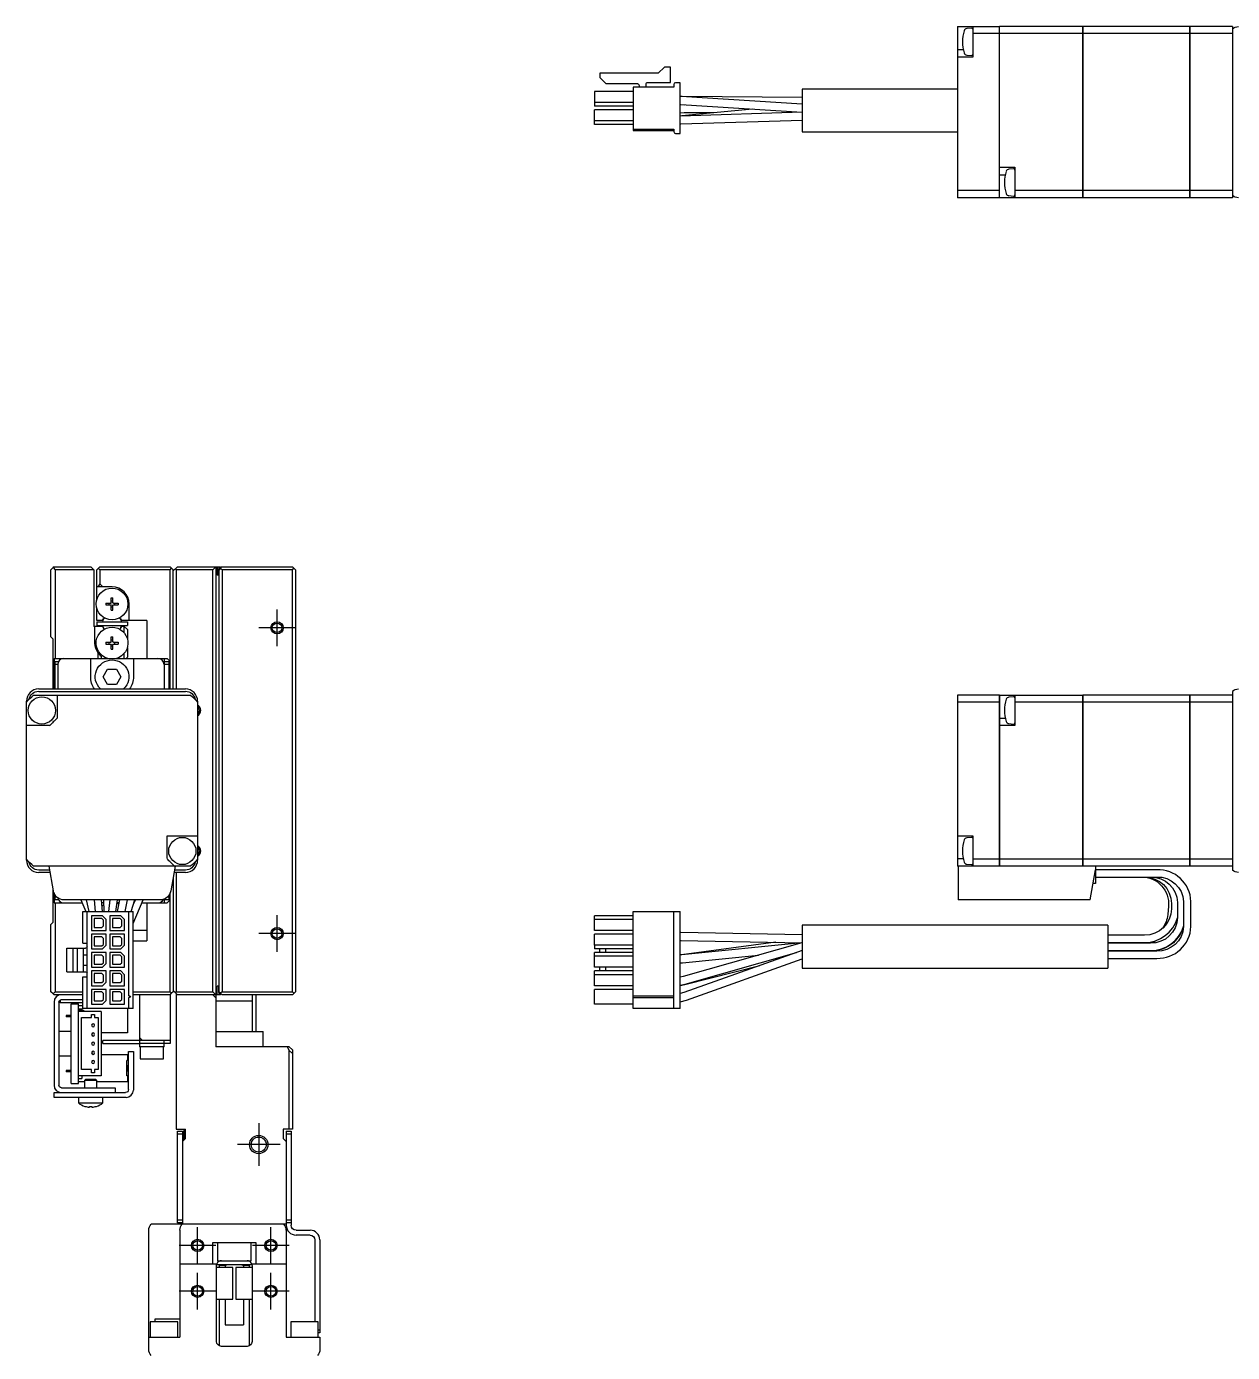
# Model space of a CAD drawing. Extents: x 0 to 727, y -8 to 425.
# Drawn here: x 0 to 197.3, y 208.4 to 425.2 of the extents above; entities that cross this region are included whole.
import ezdxf

# ---------------------------------------------------------------- set-up
doc = ezdxf.new("R2010")
doc.units = 0
doc.header["$LTSCALE"] = 0.5
doc.linetypes.add('CENTER', pattern=[50.8, 31.75, -6.35, 6.35, -6.35])
for name, color, linetype in [('MSM_CENTER', 1, 'CENTER'), ('MSM_CONTINUOUS', 7, 'CONTINUOUS'), ('MSM_NARROW', 5, 'CONTINUOUS')]:
    doc.layers.add(name, color=color, linetype=linetype)

msp = doc.modelspace()

# ---------------------------------------------------------------- linework, layer by layer
at = {"layer": 'MSM_CENTER'}
for p, q in [((41, 323.91), (41, 329.91)), ((44, 326.91), (38, 326.91)), ((41, 273.91), (41, 279.91)), ((44, 276.91), (38, 276.91)), ((38, 245.91), (38, 238.91)), ((41.5, 242.41), (34.5, 242.41)), ((28, 222.91), (28, 228.91)), ((40, 222.91), (40, 228.91)), ((31, 225.91), (25, 225.91)), ((43, 225.91), (37, 225.91)), ((28, 215.41), (28, 221.41)), ((40, 215.41), (40, 221.41)), ((31, 218.41), (25, 218.41)), ((43, 218.41), (37, 218.41))]:
    msp.add_line(p, q, dxfattribs=at)
at = {"layer": 'MSM_CONTINUOUS'}
for p, q in [((152.33, 425.24), (152.33, 397.24)), ((152.33, 425.24), (159.22, 425.24)), ((154.83, 425.24), (154.83, 420.24)), ((159.22, 397.24), (159.22, 425.24)), ((159.23, 425.23), (159.22, 425.23)), ((172.83, 425.24), (159.23, 425.24)), ((159.23, 397.24), (159.23, 425.24)), ((172.83, 397.24), (172.83, 425.24)), ((172.83, 425.23), (172.84, 425.23)), ((190.33, 425.24), (172.84, 425.24)), ((172.84, 425.24), (172.84, 397.24)), ((190.33, 397.24), (190.33, 425.24)), ((190.33, 425.23), (190.34, 425.23)), ((190.34, 425.24), (190.34, 397.24)), ((197.33, 425.24), (190.34, 425.24)), ((197.33, 425.24), (197.33, 397.24)), ((154.63, 424.97), (153.86, 424.9)), ((159.22, 424.09), (154.83, 424.09)), ((159.23, 424.08), (159.22, 424.08)), ((172.83, 424.09), (159.23, 424.09)), ((172.83, 424.08), (172.84, 424.08)), ((190.33, 424.09), (172.84, 424.09)), ((190.33, 424.08), (190.34, 424.08)), ((197.33, 424.09), (190.34, 424.09)), ((152.33, 421.49), (153.28, 421.49)), ((104.38, 418.62), (103.36, 417.6)), ((105.38, 418.62), (104.38, 418.62)), ((105.38, 416.09), (105.38, 418.62)), ((154.83, 420.24), (152.33, 420.24)), ((153.86, 420.58), (154.63, 420.51)), ((93.82, 417.6), (93.82, 416.9)), ((103.36, 417.6), (93.82, 417.6)), ((93.82, 416.9), (94.82, 415.9)), ((99.28, 414.61), (92.93, 414.61)), ((92.93, 414.61), (92.93, 412.21)), ((94.82, 415.9), (99.95, 415.9)), ((105.91, 415.34), (99.28, 415.34)), ((99.28, 415.34), (99.28, 408.23)), ((100.23, 415.62), (100.23, 415.34)), ((101.38, 415.34), (101.38, 415.94)), ((101.53, 416.09), (105.38, 416.09)), ((105.91, 415.75), (105.91, 415.34)), ((106.93, 416.05), (106.21, 416.05)), ((106.93, 407.77), (106.93, 416.05)), ((126.93, 415.01), (126.93, 408.01)), ((152.33, 415.01), (126.93, 415.01)), ((99.28, 412.81), (92.93, 412.81)), ((99.28, 412.21), (92.93, 412.21)), ((107.27, 413.79), (106.93, 413.79)), ((107.14, 413.78), (106.93, 413.79)), ((106.93, 412.49), (107.06, 412.48)), ((106.93, 412.48), (107.71, 412.44)), ((107.06, 412.48), (126.92, 411.24)), ((126.93, 412.54), (107.14, 413.78)), ((126.93, 413.64), (107.27, 413.79)), ((92.93, 409.21), (92.93, 411.61)), ((99.28, 411.61), (92.93, 411.61)), ((107.6, 411.1), (106.93, 411.09)), ((107.21, 410.62), (106.93, 410.6)), ((107.01, 410.59), (106.93, 410.59)), ((126.93, 411.24), (107.01, 410.59)), ((107.05, 409.3), (126.93, 409.94)), ((118.78, 411.75), (107.21, 410.62)), ((112.45, 411.13), (107.6, 411.1)), ((99.28, 409.81), (92.93, 409.81)), ((99.28, 409.21), (92.93, 409.21)), ((99.28, 408.48), (105.91, 408.48)), ((99.28, 408.23), (105.91, 408.23)), ((105.91, 408.48), (105.91, 408.07)), ((106.21, 407.77), (106.93, 407.77)), ((106.93, 409.29), (107.05, 409.3)), ((126.93, 408.01), (152.33, 408.01)), ((159.23, 402.24), (161.73, 402.24)), ((161.52, 401.97), (160.75, 401.9)), ((161.73, 402.24), (161.73, 397.24)), ((159.23, 400.99), (160.17, 400.99)), ((159.22, 398.4), (152.33, 398.4)), ((159.22, 397.24), (152.33, 397.24)), ((159.23, 398.41), (159.22, 398.41)), ((159.23, 397.25), (159.22, 397.25)), ((172.83, 397.24), (159.23, 397.24)), ((160.75, 397.58), (161.52, 397.51)), ((172.83, 398.4), (161.73, 398.4)), ((172.83, 398.41), (172.84, 398.41)), ((172.83, 397.25), (172.84, 397.25)), ((190.33, 398.4), (172.84, 398.4)), ((190.33, 397.24), (172.84, 397.24)), ((190.33, 398.41), (190.34, 398.41)), ((190.33, 397.25), (190.34, 397.25)), ((197.33, 398.4), (190.34, 398.4)), ((197.33, 397.24), (190.34, 397.24)), ((4, 336.41), (4.35, 336.76)), ((4, 325.41), (4, 336.41)), ((4.5, 336.91), (4.35, 336.76)), ((4.35, 336.76), (4.7, 336.41)), ((4.5, 336.91), (10.5, 336.91)), ((4.7, 336.41), (4.7, 321.91)), ((11, 336.41), (4.7, 336.41)), ((11, 336.41), (10.5, 336.91)), ((11, 336.41), (11, 327.11)), ((11.5, 336.41), (12, 336.91)), ((11.5, 331.52), (11.5, 336.41)), ((11.75, 336.66), (12, 336.41)), ((12, 336.91), (23.5, 336.91)), ((12, 336.41), (12, 334.11)), ((23.5, 336.41), (12, 336.41)), ((23.75, 336.66), (23.5, 336.91)), ((23.5, 336.41), (23.75, 336.66)), ((23.5, 316.91), (23.5, 336.41)), ((23.75, 336.66), (24, 336.41)), ((24.7, 336.91), (24, 336.21)), ((24, 316.91), (24, 336.41)), ((24.35, 336.56), (24.5, 336.41)), ((24.5, 336.41), (24.5, 316.91)), ((30.5, 336.41), (24.5, 336.41)), ((24.7, 336.91), (31.7, 336.91)), ((30.5, 336.41), (31, 336.91)), ((30.5, 267.41), (30.5, 336.41)), ((31, 336.91), (31, 258.41)), ((31.2, 336.91), (31.2, 335.51)), ((31.4, 336.51), (31.4, 335.81)), ((31.75, 336.66), (31.5, 336.41)), ((31.5, 267.41), (31.5, 336.41)), ((31.7, 336.91), (31.8, 336.81)), ((31.7, 336.81), (31.9, 336.81)), ((32, 336.91), (31.75, 336.66)), ((31.75, 336.66), (32, 336.41)), ((32, 336.91), (43.5, 336.91)), ((32, 336.41), (32, 267.41)), ((43.5, 336.41), (32, 336.41)), ((43.75, 336.66), (43.5, 336.91)), ((43.5, 336.41), (43.75, 336.66)), ((43.5, 267.41), (43.5, 336.41)), ((44, 336.41), (43.75, 336.66)), ((44, 336.41), (44, 267.41)), ((12, 334.11), (11.65, 333.61)), ((12.5, 333.61), (12, 334.11)), ((31.5, 335.51), (31.2, 335.51)), ((14, 333.61), (11.5, 333.61)), ((13.86, 331.81), (14.15, 331.81)), ((13.86, 331.01), (13.86, 331.81)), ((14.15, 331.01), (14.15, 331.81)), ((11.5, 328.11), (11.5, 330.09)), ((13, 330.95), (13.8, 330.95)), ((13, 330.95), (13, 330.66)), ((13, 330.66), (13.8, 330.66)), ((13.53, 330.66), (13.53, 330.95)), ((14.15, 331.28), (13.86, 331.28)), ((13.86, 329.81), (13.86, 330.6)), ((13.86, 330.34), (14.15, 330.34)), ((13.86, 329.81), (14.15, 329.81)), ((14.15, 329.81), (14.15, 330.6)), ((14.21, 330.95), (15, 330.95)), ((14.21, 330.66), (15, 330.66)), ((14.47, 330.66), (14.47, 330.95)), ((15, 330.95), (15, 330.66)), ((16.8, 328.11), (16.8, 330.81)), ((12.45, 328.11), (11.5, 328.11)), ((11.5, 327.91), (11.5, 327.31)), ((11.5, 327.91), (16.5, 327.91)), ((12.45, 328.11), (12.6, 328.37)), ((15.4, 328.37), (15.55, 328.11)), ((19.7, 328.11), (15.55, 328.11)), ((16.5, 327.91), (16.5, 327.31)), ((19.7, 328.11), (19.7, 321.91)), ((4.35, 325.06), (4, 325.41)), ((12.45, 327.11), (11, 327.11)), ((11.2, 324.41), (11.2, 327.11)), ((11.5, 327.31), (16.5, 327.31)), ((12.45, 327.11), (12.58, 326.88)), ((13.86, 325.41), (14.15, 325.41)), ((13.86, 324.61), (13.86, 325.41)), ((14.15, 324.61), (14.15, 325.41)), ((15.55, 327.11), (15.42, 326.88)), ((16, 327.11), (15.55, 327.11)), ((16.5, 326.61), (16, 327.11)), ((16, 326.07), (16, 327.11)), ((16.5, 326.61), (16.5, 325.12)), ((4.35, 316.91), (4.35, 325.06)), ((13, 324.55), (13, 324.26)), ((13, 324.55), (13.8, 324.55)), ((13, 324.26), (13.8, 324.26)), ((13.53, 324.26), (13.53, 324.55)), ((14.15, 324.88), (13.86, 324.88)), ((13.86, 323.41), (13.86, 324.2)), ((13.86, 323.94), (14.15, 323.94)), ((13.86, 323.41), (14.15, 323.41)), ((14.15, 323.41), (14.15, 324.2)), ((14.21, 324.55), (15, 324.55)), ((14.21, 324.26), (15, 324.26)), ((14.47, 324.26), (14.47, 324.55)), ((15, 324.55), (15, 324.26)), ((16.5, 323.69), (16.5, 322.11)), ((4.5, 321.91), (4.5, 316.91)), ((4.5, 321.91), (23, 321.91)), ((4.7, 316.91), (4.7, 321.41)), ((4.7, 321.41), (5.23, 321.41)), ((5.5, 321.91), (5.5, 321.71)), ((10.5, 318.91), (10.5, 321.91)), ((11.7, 321.91), (11.7, 322.81)), ((12.2, 322.26), (12.2, 321.91)), ((16, 321.91), (16, 322.75)), ((16.3, 321.91), (16.5, 322.11)), ((17.5, 321.91), (17.5, 318.91)), ((22.5, 321.91), (22.5, 320.91)), ((22.5, 321.41), (23.3, 321.41)), ((23.5, 321.41), (23, 321.91)), ((23.3, 321.41), (23.3, 316.91)), ((5.1, 320.91), (4.7, 320.91)), ((5.1, 320.91), (5.1, 316.91)), ((12.56, 318.91), (13.28, 320.16)), ((13.28, 317.66), (12.56, 318.91)), ((13.28, 320.16), (14.72, 320.16)), ((14.72, 320.16), (15.44, 318.91)), ((15.44, 318.91), (14.72, 317.66)), ((23.3, 320.91), (22.5, 320.91)), ((22.5, 320.91), (22.5, 316.91)), ((2, 316.91), (26, 316.91)), ((14.72, 317.66), (13.28, 317.66)), ((0, 288.91), (0, 314.91)), ((1.15, 315.91), (26.84, 315.91)), ((2, 316.52), (26, 316.52)), ((5, 315.91), (5, 312.16)), ((28, 314.91), (28, 288.91)), ((159.22, 315.91), (152.33, 315.91)), ((152.33, 315.91), (152.33, 287.91)), ((159.22, 314.75), (152.33, 314.75)), ((159.22, 287.91), (159.22, 315.91)), ((159.23, 315.9), (159.22, 315.9)), ((159.23, 314.74), (159.22, 314.74)), ((159.23, 315.91), (159.23, 287.91)), ((159.23, 315.91), (172.83, 315.91)), ((161.52, 315.64), (160.75, 315.57)), ((161.73, 315.91), (161.73, 310.91)), ((172.83, 314.75), (161.73, 314.75)), ((172.83, 287.91), (172.83, 315.91)), ((172.83, 315.9), (172.84, 315.9)), ((172.83, 314.74), (172.84, 314.74)), ((172.84, 315.91), (172.84, 287.91)), ((190.33, 315.91), (172.84, 315.91)), ((190.33, 314.75), (172.84, 314.75)), ((190.33, 287.91), (190.33, 315.91)), ((190.33, 315.9), (190.34, 315.9)), ((190.33, 314.74), (190.34, 314.74)), ((190.34, 315.91), (190.34, 287.91)), ((197.33, 315.91), (190.34, 315.91)), ((197.33, 314.75), (190.34, 314.75)), ((197.33, 316.52), (197.33, 287.29)), ((3.75, 310.91), (0, 310.91)), ((159.23, 312.16), (160.17, 312.16)), ((161.73, 310.91), (159.23, 310.91)), ((160.75, 311.24), (161.52, 311.18)), ((23, 289.16), (23, 292.91)), ((23, 292.91), (28, 292.91)), ((152.33, 292.91), (154.83, 292.91)), ((154.83, 292.91), (154.83, 287.91)), ((154.63, 292.64), (153.86, 292.57)), ((152.33, 289.16), (153.28, 289.16)), ((159.22, 289.06), (154.83, 289.06)), ((159.23, 289.07), (159.22, 289.07)), ((172.83, 289.06), (159.23, 289.06)), ((172.83, 289.07), (172.84, 289.07)), ((190.33, 289.06), (172.84, 289.06)), ((190.33, 289.07), (190.34, 289.07)), ((197.33, 289.06), (190.34, 289.06)), ((26.85, 287.91), (1.15, 287.91)), ((3.81, 287.29), (2, 287.29)), ((3.88, 286.91), (2, 286.91)), ((4.41, 283.89), (3.7, 287.91)), ((24.3, 287.91), (23.59, 283.89)), ((26, 286.91), (24.12, 286.91)), ((26, 287.29), (24.19, 287.29)), ((24.5, 286.91), (24.5, 267.41)), ((190.33, 287.91), (152.33, 287.91)), ((152.43, 287.91), (152.43, 282.41)), ((153.86, 288.24), (154.63, 288.18)), ((159.23, 287.92), (159.22, 287.92)), ((172.83, 287.92), (172.84, 287.92)), ((174.07, 282.41), (174.93, 287.31)), ((174.93, 287.91), (174.93, 285.11)), ((184.93, 287.36), (174.93, 287.36)), ((190.33, 287.92), (190.34, 287.92)), ((197.33, 287.91), (190.34, 287.91)), ((4.35, 278.76), (4.35, 284.22)), ((24, 286.21), (24, 267.41)), ((174.93, 285.11), (174.55, 285.11)), ((174.93, 286.16), (184.93, 286.16)), ((182.45, 286.16), (182.69, 286.15)), ((4.5, 283.56), (4.5, 281.91)), ((4.5, 281.91), (9.11, 281.91)), ((4.7, 282.41), (4.7, 283.18)), ((4.7, 282.91), (4.94, 282.91)), ((5.23, 282.41), (4.7, 282.41)), ((4.7, 281.91), (4.7, 267.41)), ((5.5, 282.11), (5.5, 281.91)), ((21.82, 282.41), (6.18, 282.41)), ((8.9, 282.41), (9.7, 280.51)), ((10.25, 280.51), (9.83, 282.41)), ((11.06, 282.41), (11.22, 280.51)), ((12.43, 280.51), (12.27, 282.41)), ((12.6, 281.91), (12.31, 281.91)), ((12.59, 282.41), (12.63, 280.51)), ((13.66, 282.41), (13.39, 280.51)), ((14.6, 280.51), (14.88, 282.41)), ((15.16, 281.91), (14.8, 281.91)), ((14.89, 280.51), (15.26, 282.41)), ((16.48, 282.41), (16.11, 280.51)), ((17.12, 280.51), (17.73, 282.41)), ((17.47, 278.56), (19.1, 282.41)), ((17.79, 282.39), (17.53, 281.77)), ((17.57, 281.91), (17.59, 281.91)), ((18.89, 281.91), (23, 281.91)), ((19.7, 281.91), (19.7, 275.71)), ((22.5, 282.54), (22.5, 281.91)), ((23.3, 282.41), (22.5, 282.41)), ((23, 281.91), (23.5, 282.41)), ((23.06, 282.91), (23.3, 282.91)), ((23.3, 283.18), (23.3, 282.41)), ((23.5, 267.41), (23.5, 283.56)), ((174.07, 282.41), (152.43, 282.41)), ((188.33, 282), (188.33, 279.52)), ((189.33, 282.15), (189.33, 278.06)), ((190.53, 278.06), (190.53, 282.15)), ((9.19, 275.32), (9.19, 280.51)), ((9.19, 280.51), (17.47, 280.51)), ((9.9, 264.66), (9.9, 280.51)), ((10.63, 279.79), (10.63, 277.39)), ((12.43, 279.79), (10.63, 279.79)), ((12.43, 279.79), (13.03, 279.19)), ((13.63, 279.79), (13.63, 277.39)), ((15.43, 279.79), (13.63, 279.79)), ((16.03, 279.19), (15.43, 279.79)), ((16.76, 266.74), (16.76, 280.51)), ((17.47, 264.66), (17.47, 280.51)), ((92.93, 279.19), (92.93, 279.79)), ((99.28, 279.79), (92.93, 279.79)), ((99.28, 264.66), (99.28, 280.51)), ((99.28, 280.51), (106.93, 280.51)), ((105.91, 264.66), (105.91, 280.51)), ((106.93, 264.66), (106.93, 280.51)), ((186.86, 281.39), (186.74, 280.01)), ((187.33, 281.85), (187.33, 280.97)), ((4, 278.41), (4.35, 278.76)), ((4, 267.41), (4, 278.41)), ((12.33, 279.37), (11.08, 279.37)), ((11.08, 279.37), (11.08, 277.9)), ((11.08, 277.9), (12.33, 277.9)), ((12.58, 279.12), (12.33, 279.37)), ((12.33, 277.9), (12.58, 278.15)), ((12.58, 278.15), (12.58, 279.12)), ((13.03, 277.39), (13.03, 279.19)), ((15.33, 279.37), (14.08, 279.37)), ((14.08, 279.37), (14.08, 277.9)), ((14.08, 277.9), (15.33, 277.9)), ((15.58, 279.12), (15.33, 279.37)), ((15.33, 277.9), (15.58, 278.15)), ((15.58, 278.15), (15.58, 279.12)), ((16.03, 277.39), (16.03, 279.19)), ((99.28, 279.19), (92.93, 279.19)), ((92.93, 277.39), (92.93, 279.19)), ((126.93, 278.26), (126.93, 271.26)), ((176.93, 278.26), (126.93, 278.26)), ((176.93, 278.26), (176.93, 271.26)), ((189.32, 278.06), (189.33, 278.1)), ((10.63, 277.39), (13.03, 277.39)), ((10.63, 276.79), (10.63, 274.39)), ((13.03, 276.79), (10.63, 276.79)), ((12.33, 276.37), (11.08, 276.37)), ((11.08, 276.37), (11.08, 274.9)), ((12.58, 276.12), (12.33, 276.37)), ((12.58, 275.15), (12.58, 276.12)), ((13.03, 274.99), (13.03, 276.79)), ((13.63, 277.39), (16.03, 277.39)), ((13.63, 276.79), (13.63, 274.39)), ((16.03, 276.79), (13.63, 276.79)), ((15.33, 276.37), (14.08, 276.37)), ((14.08, 276.37), (14.08, 274.9)), ((15.58, 276.12), (15.33, 276.37)), ((15.58, 275.15), (15.58, 276.12)), ((16.03, 274.99), (16.03, 276.79)), ((17.47, 277.46), (19.7, 277.46)), ((17.47, 275.71), (19.7, 275.71)), ((99.28, 277.39), (92.93, 277.39)), ((92.93, 274.99), (92.93, 276.79)), ((99.28, 276.79), (92.93, 276.79)), ((107.04, 277.1), (106.93, 277.11)), ((106.93, 275.81), (107.02, 275.8)), ((106.93, 275.81), (107.08, 275.8)), ((107.02, 275.8), (126.93, 275.41)), ((126.93, 276.71), (107.04, 277.1)), ((122.63, 275.49), (107.18, 273.44)), ((126.81, 275.4), (107.21, 273.44)), ((126.85, 275.41), (107.43, 269.87)), ((182.93, 276.66), (176.93, 276.66)), ((176.93, 275.46), (183.93, 275.46)), ((184.65, 275.51), (183.43, 275.36)), ((183.93, 275.46), (184.64, 275.51)), ((184.64, 275.51), (184.67, 275.52)), ((184.67, 275.52), (184.65, 275.51)), ((6.62, 270.66), (6.62, 274.52)), ((6.62, 274.52), (9.65, 274.52)), ((7.64, 270.66), (7.64, 274.52)), ((8.34, 270.66), (8.34, 274.52)), ((9.19, 275.32), (9.9, 275.32)), ((9.34, 270.66), (9.34, 274.52)), ((9.34, 273.41), (9.9, 273.41)), ((10.63, 274.39), (12.43, 274.39)), ((10.63, 273.79), (10.63, 271.39)), ((13.03, 273.79), (10.63, 273.79)), ((11.08, 274.9), (12.33, 274.9)), ((12.33, 273.37), (11.08, 273.37)), ((11.08, 273.37), (11.08, 271.9)), ((12.33, 274.9), (12.58, 275.15)), ((12.58, 273.12), (12.33, 273.37)), ((12.43, 274.39), (13.03, 274.99)), ((13.03, 271.99), (13.03, 273.79)), ((13.63, 274.39), (15.43, 274.39)), ((13.63, 273.79), (13.63, 271.39)), ((15.43, 273.79), (13.63, 273.79)), ((14.08, 274.9), (15.33, 274.9)), ((15.33, 273.37), (14.08, 273.37)), ((14.08, 273.37), (14.08, 271.9)), ((15.33, 274.9), (15.58, 275.15)), ((15.58, 273.12), (15.33, 273.37)), ((16.03, 274.99), (15.43, 274.39)), ((16.03, 273.19), (15.43, 273.79)), ((92.93, 274.99), (92.93, 274.39)), ((99.28, 274.99), (92.93, 274.99)), ((99.28, 274.39), (92.93, 274.39)), ((99.28, 273.79), (92.93, 273.79)), ((92.93, 273.19), (92.93, 273.79)), ((93.82, 273.79), (93.82, 274.39)), ((94.82, 273.79), (94.82, 274.39)), ((107.21, 273.44), (106.93, 273.42)), ((107.34, 272.14), (119.75, 273.38)), ((126.93, 274.15), (107.53, 267.26)), ((107.78, 268.62), (126, 273.81)), ((183.93, 275.36), (176.93, 275.36)), ((176.93, 274.16), (183.93, 274.16)), ((184.93, 274.06), (176.93, 274.06)), ((9.34, 271.76), (9.9, 271.76)), ((10.63, 271.39), (12.43, 271.39)), ((11.08, 271.9), (12.33, 271.9)), ((12.33, 271.9), (12.58, 272.15)), ((12.43, 271.39), (13.03, 271.99)), ((12.58, 272.15), (12.58, 273.12)), ((13.63, 271.39), (16.03, 271.39)), ((14.08, 271.9), (15.33, 271.9)), ((15.33, 271.9), (15.58, 272.15)), ((15.58, 272.15), (15.58, 273.12)), ((16.03, 271.39), (16.03, 273.19)), ((99.28, 273.19), (92.93, 273.19)), ((92.93, 271.39), (92.93, 273.19)), ((99.28, 271.39), (92.93, 271.39)), ((93.82, 270.79), (93.82, 271.39)), ((94.82, 270.79), (94.82, 271.39)), ((106.93, 272.11), (107.34, 272.14)), ((107.7, 268.58), (120.01, 271.69)), ((107.97, 266.03), (126.93, 272.77)), ((126.93, 271.26), (176.93, 271.26)), ((176.93, 272.86), (184.93, 272.86)), ((6.62, 270.66), (9.65, 270.66)), ((9.19, 264.66), (9.19, 269.86)), ((9.19, 269.86), (9.9, 269.86)), ((10.63, 270.79), (10.63, 268.39)), ((13.03, 270.79), (10.63, 270.79)), ((12.33, 270.37), (11.08, 270.37)), ((11.08, 270.37), (11.08, 268.9)), ((11.08, 268.9), (12.33, 268.9)), ((12.58, 270.12), (12.33, 270.37)), ((12.33, 268.9), (12.58, 269.15)), ((12.43, 268.39), (13.03, 268.99)), ((12.58, 269.15), (12.58, 270.12)), ((13.03, 268.99), (13.03, 270.79)), ((13.63, 270.79), (13.63, 268.39)), ((15.43, 270.79), (13.63, 270.79)), ((15.33, 270.37), (14.08, 270.37)), ((14.08, 270.37), (14.08, 268.9)), ((14.08, 268.9), (15.33, 268.9)), ((15.58, 270.12), (15.33, 270.37)), ((15.33, 268.9), (15.58, 269.15)), ((16.03, 270.19), (15.43, 270.79)), ((15.58, 269.15), (15.58, 270.12)), ((16.03, 268.39), (16.03, 270.19)), ((99.28, 270.79), (92.93, 270.79)), ((92.93, 270.19), (92.93, 270.79)), ((99.28, 270.19), (92.93, 270.19)), ((92.93, 268.39), (92.93, 270.19)), ((107.43, 269.87), (106.93, 269.76)), ((4.35, 267.06), (4, 267.41)), ((4.7, 267.41), (4.35, 267.06)), ((4.35, 267.06), (4.5, 266.91)), ((9.19, 266.91), (4.5, 266.91)), ((4.7, 267.41), (9.19, 267.41)), ((10.63, 268.39), (12.43, 268.39)), ((10.63, 267.79), (10.63, 265.39)), ((13.03, 267.79), (10.63, 267.79)), ((12.33, 267.37), (11.08, 267.37)), ((11.08, 267.37), (11.08, 265.9)), ((12.58, 267.12), (12.33, 267.37)), ((12.58, 266.15), (12.58, 267.12)), ((13.03, 265.99), (13.03, 267.79)), ((13.63, 268.39), (16.03, 268.39)), ((13.63, 267.79), (13.63, 265.39)), ((16.03, 267.79), (13.63, 267.79)), ((15.33, 267.37), (14.08, 267.37)), ((14.08, 267.37), (14.08, 265.9)), ((15.58, 267.12), (15.33, 267.37)), ((15.58, 266.15), (15.58, 267.12)), ((16.03, 265.39), (16.03, 267.79)), ((16.76, 266.74), (16.86, 266.74)), ((17.47, 267.41), (23.5, 267.41)), ((23.5, 266.91), (17.47, 266.91)), ((18.5, 266.91), (18.5, 258.41)), ((23.75, 267.16), (23.5, 267.41)), ((23.5, 266.91), (23.75, 267.16)), ((23.5, 266.91), (23.5, 258.91)), ((24, 267.41), (23.75, 267.16)), ((24, 267.61), (24.35, 267.26)), ((24.5, 267.41), (24.35, 267.26)), ((24.35, 267.26), (24.7, 266.91)), ((24.5, 267.41), (30.5, 267.41)), ((24.5, 267.11), (24.5, 244.91)), ((31.7, 266.91), (24.5, 266.91)), ((31, 266.91), (30.5, 267.41)), ((30.5, 266.91), (31, 266.41)), ((31.2, 266.91), (31.2, 268.31)), ((31.5, 268.31), (31.2, 268.31)), ((31.4, 268.01), (31.4, 267.31)), ((31.5, 267.41), (32, 266.91)), ((31.8, 267.01), (31.7, 266.91)), ((31.9, 267.01), (31.7, 267.01)), ((32, 267.41), (31.75, 267.16)), ((32, 267.41), (43.5, 267.41)), ((43.5, 266.91), (32, 266.91)), ((37, 260.91), (37, 266.91)), ((37.5, 266.91), (37.5, 260.91)), ((43.75, 267.16), (43.5, 267.41)), ((43.5, 266.91), (44, 267.41)), ((99.28, 268.39), (92.93, 268.39)), ((92.93, 265.39), (92.93, 267.79)), ((99.28, 267.79), (92.93, 267.79)), ((99.28, 266.74), (105.91, 266.74)), ((106.93, 268.45), (107.78, 268.62)), ((106.93, 268.44), (107.7, 268.58)), ((107.53, 267.26), (106.93, 267.09)), ((107.54, 267.26), (106.93, 267.09)), ((4.5, 265.71), (4.5, 252.11)), ((5.3, 265.71), (5.3, 252.11)), ((5.5, 266.05), (5.5, 265.61)), ((9.19, 265.61), (5.5, 265.61)), ((5.7, 266.11), (9.19, 266.11)), ((7.3, 252.41), (7.3, 265.41)), ((7.3, 265.41), (8.5, 265.41)), ((8.5, 252.41), (8.5, 265.41)), ((8.5, 265.16), (9.19, 265.16)), ((8.5, 264.61), (9.05, 264.61)), ((9.05, 264.61), (9.05, 264.39)), ((17.47, 264.66), (9.19, 264.66)), ((10.63, 265.39), (12.43, 265.39)), ((11.08, 265.9), (12.33, 265.9)), ((12.33, 265.9), (12.58, 266.15)), ((12.43, 265.39), (13.03, 265.99)), ((13.63, 265.39), (16.03, 265.39)), ((14.08, 265.9), (15.33, 265.9)), ((15.33, 265.9), (15.58, 266.15)), ((16.5, 264.66), (16.5, 260.66)), ((16.86, 266.44), (16.76, 266.44)), ((16.76, 264.66), (16.76, 266.44)), ((31, 265.91), (37, 265.91)), ((99.28, 265.39), (92.93, 265.39)), ((99.28, 266.44), (105.91, 266.44)), ((106.93, 264.66), (99.28, 264.66)), ((106.93, 265.77), (107.97, 266.03)), ((6.5, 263.53), (6.5, 263.28)), ((7.3, 263.53), (6.5, 263.53)), ((7.3, 263.28), (6.5, 263.28)), ((8.5, 264.39), (9.3, 264.39)), ((12.2, 264.16), (8.5, 264.16)), ((9, 254.66), (9, 263.16)), ((9, 263.16), (10.65, 263.16)), ((9.3, 264.39), (9.3, 264.16)), ((10.65, 263.16), (10.65, 263.66)), ((10.65, 263.66), (11.15, 263.66)), ((11.15, 263.66), (11.15, 263.16)), ((11.15, 263.16), (11.7, 263.16)), ((11.7, 263.16), (11.7, 254.66)), ((12.2, 264.16), (12.2, 253.66)), ((7.3, 260.91), (5.3, 260.91)), ((16.5, 260.66), (12.2, 260.66)), ((31, 260.91), (38.75, 260.91)), ((38.75, 258.41), (38.75, 260.91)), ((12.5, 258.91), (12.5, 259.41)), ((23.5, 259.41), (12.5, 259.41)), ((12.5, 258.91), (18.5, 258.91)), ((19, 259.41), (18.5, 259.91)), ((22.5, 258.91), (18.5, 258.91)), ((22.5, 258.41), (18.5, 258.41)), ((18.6, 258.41), (18.6, 256.41)), ((22.4, 256.41), (22.4, 258.41)), ((22.5, 258.41), (22.5, 259.41)), ((23.5, 258.91), (22.5, 258.91)), ((43, 258.41), (31, 258.41)), ((43, 257.79), (42.69, 258.41)), ((43, 258.41), (43.5, 257.91)), ((5.3, 256.91), (7.3, 256.91)), ((12.2, 257.16), (16.5, 257.16)), ((16.5, 256.16), (16.4, 256.16)), ((16.4, 253.66), (16.4, 256.16)), ((16.5, 257.16), (16.5, 256.16)), ((16.7, 251.41), (16.7, 257.61)), ((16.7, 257.61), (17.5, 257.61)), ((17.5, 257.61), (17.5, 251.31)), ((18.6, 256.41), (22.4, 256.41)), ((43, 244.91), (43, 257.79)), ((43.5, 257.29), (43, 257.79)), ((43.5, 257.91), (43.5, 244.91)), ((7.3, 254.53), (6.5, 254.53)), ((6.5, 254.53), (6.5, 254.28)), ((7.3, 254.28), (6.5, 254.28)), ((10.65, 254.66), (9, 254.66)), ((10.65, 254.16), (10.65, 254.66)), ((11.15, 254.16), (10.65, 254.16)), ((11.7, 254.66), (11.15, 254.66)), ((11.15, 254.66), (11.15, 254.16)), ((16.4, 255.36), (16.5, 255.36)), ((16.4, 254.98), (16.5, 254.98)), ((16.4, 254.83), (16.5, 254.83)), ((16.4, 254.46), (16.5, 254.46)), ((16.5, 254.46), (16.5, 255.36)), ((5.7, 251.71), (14.5, 251.71)), ((7.3, 252.41), (8.5, 252.41)), ((12.2, 253.66), (8.5, 253.66)), ((8.5, 253.2), (9.05, 253.2)), ((9.5, 252.66), (8.5, 252.66)), ((9.05, 253.66), (9.05, 253.2)), ((9.7, 253.11), (9.5, 252.91)), ((11.5, 252.91), (9.5, 252.91)), ((9.5, 252.91), (9.5, 251.71)), ((9.7, 253.11), (11.3, 253.11)), ((11.5, 252.91), (11.3, 253.11)), ((11.5, 251.71), (11.5, 252.91)), ((16.5, 252.66), (11.5, 252.66)), ((14.5, 251.71), (14.5, 250.91)), ((16.5, 253.66), (16.4, 253.66)), ((16.5, 253.66), (16.5, 252.66)), ((4.5, 250.11), (4.5, 250.91)), ((4.5, 250.91), (16.2, 250.91)), ((16.3, 250.11), (4.5, 250.11)), ((8.5, 250.11), (8.5, 249.21)), ((12.5, 249.21), (12.5, 250.11)), ((8.5, 249.21), (12.5, 249.21)), ((9.55, 248.65), (9.57, 248.65)), ((10.3, 248.65), (10.7, 248.65)), ((10.3, 248.52), (10.3, 248.65)), ((10.7, 248.65), (10.7, 248.52)), ((11.43, 248.65), (11.45, 248.65)), ((24.5, 244.91), (26, 244.91)), ((24.7, 244.61), (25.5, 244.61)), ((24.7, 229.61), (24.7, 244.61)), ((25.5, 244.11), (24.7, 244.11)), ((25.5, 244.61), (25.5, 229.41)), ((26, 243.41), (25.5, 242.91)), ((25.75, 244.91), (25.75, 243.16)), ((26, 243.41), (26, 244.91)), ((43.5, 244.91), (42, 244.91)), ((42, 244.91), (42, 243.41)), ((42.5, 242.91), (42, 243.41)), ((42.5, 244.61), (43.3, 244.61)), ((42.5, 244.61), (42.5, 229.21)), ((43.3, 244.11), (42.5, 244.11)), ((43.3, 244.61), (43.3, 229.21)), ((24.7, 230.11), (25.5, 230.11)), ((42.5, 230.11), (43.3, 230.11)), ((20, 208.91), (20, 228.41)), ((25.48, 229.41), (20.38, 229.41)), ((25.5, 229.61), (24.7, 229.61)), ((25.1, 228.41), (25.1, 210.91)), ((42.5, 229.41), (25.5, 229.41)), ((43.3, 229.61), (42.5, 229.61)), ((42.5, 228.41), (42.5, 210.91)), ((44.1, 228.41), (46.4, 228.41)), ((30.5, 222.91), (30.5, 226.41)), ((30.5, 226.41), (37.5, 226.41)), ((31.25, 226.41), (31.25, 223.41)), ((36.75, 223.41), (36.75, 226.41)), ((37.5, 226.41), (37.5, 222.91)), ((46.4, 227.61), (44.1, 227.61)), ((47.2, 226.81), (47.2, 213.41)), ((48, 226.81), (48, 211.61)), ((31.25, 223.41), (36.75, 223.41)), ((25.1, 222.91), (31.13, 222.91)), ((31.1, 210.21), (31.1, 222.61)), ((33.75, 222.31), (31.1, 222.31)), ((31.12, 222.81), (36.88, 222.81)), ((31.13, 222.91), (31.13, 222.82)), ((31.13, 222.82), (31.16, 222.9)), ((31.7, 222.81), (31.5, 222.61)), ((32.5, 222.61), (31.5, 222.61)), ((31.5, 222.61), (31.5, 222.31)), ((32.5, 222.61), (32.87, 222.81)), ((32.5, 222.61), (32.5, 222.31)), ((33.75, 217.11), (33.75, 222.31)), ((34.25, 222.31), (34.25, 217.11)), ((36.9, 222.31), (34.25, 222.31)), ((35.13, 222.81), (35.5, 222.61)), ((36.5, 222.61), (35.5, 222.61)), ((35.5, 222.61), (35.5, 222.31)), ((36.5, 222.61), (36.3, 222.81)), ((36.5, 222.31), (36.5, 222.61)), ((36.85, 222.89), (36.87, 222.82)), ((36.87, 222.91), (36.87, 222.82)), ((36.87, 222.91), (42.5, 222.91)), ((36.9, 222.61), (36.9, 210.21)), ((31.1, 217.11), (33.75, 217.11)), ((31.5, 217.11), (31.5, 209.51)), ((32.5, 217.11), (32.5, 212.91)), ((34.25, 217.11), (36.9, 217.11)), ((35.5, 217.11), (35.5, 212.91)), ((36.5, 209.51), (36.5, 217.11)), ((24.75, 213.41), (20.25, 213.41)), ((20.25, 213.41), (20.25, 210.91)), ((21.05, 213.41), (21.05, 213.91)), ((21.05, 213.91), (25.1, 213.91)), ((24.75, 210.91), (24.75, 213.41)), ((32.5, 212.91), (35.5, 212.91)), ((47.75, 213.41), (43.25, 213.41)), ((43.25, 213.41), (43.25, 210.91)), ((47.75, 210.91), (47.75, 213.41)), ((20, 210.91), (25.1, 210.91)), ((42.5, 210.91), (48, 210.91)), ((47.75, 212.11), (48, 212.11)), ((48, 211.61), (47.75, 211.61)), ((48, 210.91), (48, 208.91)), ((36.1, 209.41), (31.9, 209.41))]:
    msp.add_line(p, q, dxfattribs=at)
for centre, radius in [((14, 330.81), 2.6), ((41, 326.91), 0.783), ((2.5, 313.41), 2.23), ((25.5, 290.41), 2.23), ((41, 276.91), 0.783), ((38, 242.41), 1.23), ((28, 225.91), 0.783), ((40, 225.91), 0.783), ((28, 218.41), 0.783), ((40, 218.41), 0.783)]:
    msp.add_circle(centre, radius, dxfattribs=at)
at = {"layer": 'MSM_CONTINUOUS', "extrusion": (0, 0, -1)}
for centre in [(-10.9, 261.91), (-10.9, 260.41), (-10.9, 258.91), (-10.9, 257.41), (-10.9, 255.91)]:
    msp.add_circle(centre, 0.25, dxfattribs=at)
for centre, radius, start, end in [((-198.33, 423.74), 1.5, 48.1897, 90), ((-99.95, 415.62), 0.28, 90, 180), ((-101.53, 415.94), 0.15, 0, 90), ((-198.33, 398.74), 1.5, 270, 311.8103), ((-13.8, 331.01), 0.06, 180, 270), ((-13.8, 330.6), 0.06, 90, 180), ((-14.21, 331.01), 0.06, 270, 0), ((-14.21, 330.6), 0.06, 0, 90), ((-14.12, 327.49), 1.75, 30, 37.006), ((-13.89, 327.49), 1.75, 142.994, 150), ((-14, 324.41), 2.6, 285.9424, 254.0576), ((-14, 324.41), 2.8, 325.2281, 0), ((-13.8, 324.61), 0.06, 180, 270), ((-13.8, 324.2), 0.06, 90, 180), ((-14.21, 324.61), 0.06, 270, 0), ((-14.21, 324.2), 0.06, 0, 90), ((-14, 318.91), 2.75, 313.3418, 226.6582), ((-14, 318.91), 3.5, 325.1501, 0), ((-14, 318.91), 3.5, 180, 214.8499), ((-198.33, 315.41), 1.5, 48.1897, 90), ((-14, 301.91), 19, 42.5374, 47.4636), ((-2, 314.91), 1.62, 9.7266, 90), ((-26, 314.91), 1.62, 90, 170.2833), ((-14, 301.91), 19, 132.5364, 137.4636), ((9.05, 324.95), 19, 222.3336, 227.6664), ((-14, 301.91), 19, 312.5374, 317.4626), ((-2, 288.91), 1.62, 270, 350.2637), ((-37.05, 301.95), 19, 312.3336, 317.6664), ((-26, 288.91), 1.62, 189.7264, 270), ((-14, 301.91), 19, 222.5364, 227.4626), ((-185.12, 281.94), 4.22, 87.4296, 177.1458), ((-198.33, 288.41), 1.5, 270, 311.8103), ((-182.49, 281.77), 4.39, 89.8692, 184.9179), ((-182.98, 281.8), 4.36, 89.4143, 179.4108), ((-184.05, 281.87), 4.29, 88.4433, 178.358), ((-6.18, 284.21), 1.8, 270, 350), ((-14, 284.91), 2.75, 245.38, 251.7789), ((-21.82, 284.21), 1.8, 190, 270), ((-14, 279.41), 2.6, 50.6245, 57.6105), ((-14, 279.41), 2.6, 107.9181, 115.7504), ((-182.98, 281.01), 4.36, 180.6063, 270.5686), ((-182.38, 280.39), 4.37, 185.0458, 217.0419), ((-184.05, 279.64), 4.29, 181.6879, 271.5108), ((-185.12, 278.27), 4.22, 182.931, 272.4936), ((-184.04, 279.5), 5.45, 203.9954, 268.8909), ((-9.65, 274.77), 0.25, 180, 270), ((-9.65, 270.41), 0.25, 90, 180), ((-16.86, 266.59), 0.15, 90, 270), ((-5.7, 265.71), 0.4, 0, 90), ((-5.7, 252.11), 0.4, 270, 0), ((-16.2, 251.41), 0.5, 180, 270), ((-21.5, 228.41), 1.5, 0, 41.8103), ((-26.6, 228.41), 1.5, 0, 41.8103), ((-44.1, 229.21), 0.8, 270, 0), ((-46.4, 226.81), 0.8, 90, 180), ((-31.9, 222.61), 0.8, 0, 15.1266), ((-36.1, 222.61), 0.8, 164.8734, 180), ((-21.5, 208.91), 1.5, 318.1897, 0), ((-31.9, 210.21), 0.8, 270, 0), ((-36.1, 210.21), 0.8, 180, 270), ((-46.5, 208.91), 1.5, 180, 221.8103)]:
    msp.add_arc(centre, radius, start, end, dxfattribs=at)
at = {"layer": 'MSM_CONTINUOUS'}
for centre, radius, start, end in [((159.14, 422.74), 6, 162.3708, 197.6292), ((153.9, 424.41), 0.5, 95, 162.3708), ((154.64, 424.77), 0.2, 18.1949, 95), ((153.9, 421.07), 0.5, 197.6292, 265), ((154.64, 420.71), 0.2, 265, 341.8051), ((106.21, 415.75), 0.3, 90, 180), ((106.21, 408.07), 0.3, 180, 270), ((166.03, 399.74), 6, 162.3708, 197.6292), ((160.79, 401.41), 0.5, 95, 162.3708), ((161.53, 401.77), 0.2, 0, 95), ((160.79, 398.07), 0.5, 197.6292, 265), ((161.53, 397.71), 0.2, 265, 360), ((31.7, 336.51), 0.3, 90, 180), ((31.7, 335.81), 0.3, 180, 228.1897), ((14, 330.81), 2.8, 0, 90), ((14, 327.61), 1.59, 143.8028, 169.1069), ((14, 327.61), 1.59, 10.8931, 36.1972), ((14, 327.61), 1.59, 190.8931, 216.1972), ((14.12, 327.72), 1.75, 208.6217, 217.006), ((14, 327.61), 1.59, 323.8028, 349.1069), ((13.89, 327.72), 1.75, 322.994, 331.3783), ((6.1, 320.91), 1, 90, 180), ((14, 324.41), 2.8, 214.7719, 229.9948), ((21.5, 320.91), 1, 0, 90), ((2, 314.91), 2, 90, 180), ((26, 314.91), 2, 0, 90), ((166.03, 313.41), 6, 162.3708, 197.6292), ((160.79, 315.07), 0.5, 95, 162.3708), ((161.53, 315.44), 0.2, 0, 95), ((27.5, 313.41), 0.783, 309.6548, 50.3452), ((160.79, 311.74), 0.5, 197.6292, 265), ((161.53, 311.37), 0.2, 265, 0), ((27.5, 290.41), 0.783, 309.6548, 50.3452), ((159.14, 290.41), 6, 162.3708, 197.6292), ((153.9, 292.07), 0.5, 95, 162.3708), ((154.64, 292.44), 0.2, 18.1949, 95), ((2, 288.91), 2, 180, 270), ((26, 288.91), 2, 270, 0), ((153.9, 288.74), 0.5, 197.6292, 265), ((154.64, 288.37), 0.2, 265, 341.8051), ((185.13, 281.95), 5.41, 2.1863, 92.0343), ((6.1, 282.91), 1, 188.5151, 270), ((21.5, 282.91), 1, 270, 336.553), ((182.96, 281.04), 5.59, 269.7079, 344.0346), ((184.01, 279.72), 5.57, 269.2277, 342.6191), ((185.13, 278.26), 5.41, 267.9067, 357.8727), ((5.7, 265.71), 1.2, 90, 180), ((31.7, 268.01), 0.3, 131.8103, 180), ((31.7, 267.31), 0.3, 180, 270), ((5.7, 252.11), 1.2, 180, 270), ((16.3, 251.31), 1.2, 270, 0), ((10.5, 251.71), 3.2, 231.3178, 252.73), ((10.5, 251.71), 3.19, 253.0947, 266.4096), ((10.5, 251.71), 3.19, 273.5904, 286.9053), ((10.5, 251.71), 3.2, 287.27, 308.6822), ((41, 228.41), 1.5, 0, 41.8103), ((44.1, 229.21), 1.6, 180, 270), ((46.4, 226.81), 1.6, 0, 90), ((31.9, 222.61), 0.8, 89.9994, 158.4559), ((36.1, 222.61), 0.8, 21.0174, 90.0011)]:
    msp.add_arc(centre, radius, start, end, dxfattribs=at)
at = {"layer": 'MSM_NARROW'}
for centre, radius in [((41, 326.91), 1), ((41, 276.91), 1), ((38, 242.41), 1.5), ((28, 225.91), 1), ((40, 225.91), 1), ((28, 218.41), 1), ((40, 218.41), 1)]:
    msp.add_circle(centre, radius, dxfattribs=at)
for centre in [(27.5, 313.41), (27.5, 290.41)]:
    msp.add_arc(centre, 1, 299.9999, 60.0001, dxfattribs=at)

doc.saveas('drawing.dxf')
